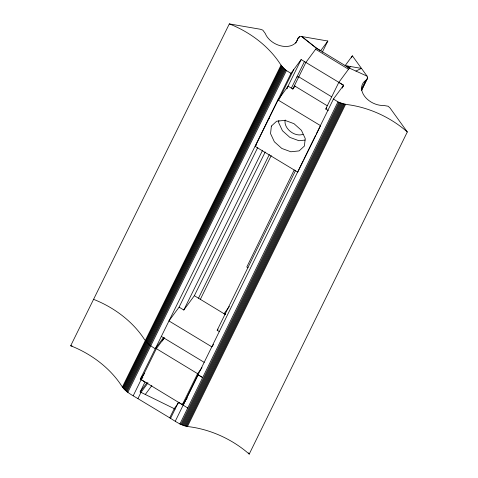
<?xml version="1.0" encoding="UTF-8"?>
<svg xmlns="http://www.w3.org/2000/svg" width="478" height="478" viewBox="0 0 478 478"><rect width="100%" height="100%" fill="white"/><g stroke="black" fill="none" stroke-linecap="round" stroke-linejoin="round"><path stroke-width="0.72" d="M278.859 120.51L278.632 122.565L282.45 130.751L289.895 137.401L298.965 140.729L305.167 140.066M175.097 409.084L140.138 391.942L145.019 382.012L140.281 379.132L291.006 73.349L301.158 59.583L343.562 85.192L342.236 87.994M355.931 71.079L361.422 68.39L350.482 66.52L349.358 68.097L347.948 67.278L348.587 67.081L347.016 66.729L347.817 66.072L349.358 68.097L367.062 76.127L367.66 77.789L361.476 90.563M348.88 67.834L316.442 48.129L301.57 36.358L299.652 36.489L298.457 37.517L297.698 39.088A17.728 12.44 26.2 0 1 282.301 46.169A17.728 12.44 26.2 0 1 265.266 33.496L262.822 30.138L260.325 29.248L229.326 23.9L70.69 345.767A82.288 57.653 26.3 0 1 121.502 385.704C125.278 391.841 131.988 395.037 137.927 398.64L169.732 417.832C175.767 421.608 181.849 426.018 189.157 426.729A82.288 57.635 26.1 0 1 249.217 454.1L407.31 131.958L390.036 107.998L388.178 106.247L383.822 105.483A17.728 12.434 26.2 0 1 364.421 96.03A17.728 12.434 26.2 0 1 365.754 80.412L367.062 79.181M325.673 109.08L338.794 82.413L349.358 68.097M294.197 169.965L246.809 266.999L248.052 267.734M351.384 57.838L352.364 55.83L367.062 76.127M133.219 395.76L156.36 348.647L164.307 337.868M219.557 331.714L217.179 330.268L295.643 170.359M303.106 160.853L175.283 421.208M303.763 159.521L315.546 135.507M316.197 134.181L333.459 98.994L343.539 85.341L338.794 82.413M342.26 87.844L343.562 85.192M179.865 424.034L337.952 101.892L333.459 98.994M180.845 424.41L338.938 102.268L343.061 103.738L347.249 104.586A82.288 57.635 26.1 0 1 407.31 131.958M181.658 424.751L339.75 102.609M182.476 425.067L340.569 102.925M183.307 425.36L341.394 103.218M184.138 425.629L342.224 103.493M184.974 425.88L343.061 103.738M185.811 426.101L343.897 103.959M186.647 426.292L344.74 104.156M187.484 426.466L345.576 104.323M361.482 89.123L365.754 80.412M361.744 89.84L367.66 77.789M122.41 387.007L281.04 65.133L280.132 63.837A82.288 57.653 26.3 0 0 229.326 23.9M122.9 387.64L281.536 65.773L281.04 65.133M123.42 388.273L282.056 66.4L281.536 65.773M123.963 388.889L282.6 67.022L282.056 66.4M124.537 389.492L283.167 67.625L282.6 67.022M125.128 390.09L283.759 68.223L283.167 67.625M125.744 390.669L284.374 68.802L283.759 68.223M126.377 391.237L285.013 69.37L284.374 68.802M127.034 391.787L285.671 69.919L285.013 69.37M127.787 392.468L286.424 70.601L285.671 69.919M278.029 99.98L320.571 125.678L297.752 172.14L255.21 146.441L278.029 99.98L288.132 86.177L292.906 89.063L295.105 86.076M162.442 340.969L164.068 337.671M213.6 344.471L211.844 346.849L168.925 320.923L179.083 307.157L257.797 147.403M286.824 88.83L288.132 86.177M137.927 398.64L140.962 392.444L148.019 382.878M291.455 88.006L304.45 61.572M292.733 89.105L305.878 62.445L316.442 48.129M179.083 307.157L183.797 310.019L194.361 295.703L265.212 151.992M169.732 417.832L174.273 408.582L178.676 402.613M170.556 418.34L178.455 402.249L187.717 407.979M142.88 377.238L141.112 379.634L182.339 404.657L197.587 373.671L202.003 367.684M183.199 405.129L198.095 374.794L202.678 377.578L198.095 374.794M295.721 43.098L298.457 37.517M298.989 37.828L299.652 36.489M279.015 99.49L293.719 69.686M286.74 88.735L301.158 59.583M183.797 310.019L262.565 150.289M225.269 314.458L198.484 298.2L269.347 154.502M200.234 299.557L271.235 155.565M322.274 52.257L327.836 41.03L301.612 36.495L316.472 48.29L320.607 50.799L327.836 41.03M268.116 119.769L269.287 118.174M255.21 146.441L256.531 144.637M352.364 55.83L345.152 65.623L350.482 66.52M326.791 107.891L325.906 109.086L328.278 110.526M224.039 313.711L229.362 306.476M320.565 50.626L320.858 50.232M163.596 337.426L155.207 348.797L149.196 344.775L144.314 339.243A82.288 57.653 26.3 0 0 93.509 299.312M140.281 379.132L144.703 373.145M140.138 391.942L147.194 382.376M145.246 394.535L151.861 385.567M217.179 330.268L218.058 329.073M182.339 404.657L187.197 398.072M296.85 77.036L298.786 76.833L331.678 96.837M70.69 345.767L72.136 346.018M337.952 101.892L338.938 102.268M224.272 313.395L225.514 314.13M286.424 70.601L291.006 73.349M161.307 336.422L204.231 362.348M194.361 295.703L198.484 298.2M156.36 348.647L197.587 373.671M315.623 49.252L348.522 69.25M294.37 85.783L327.269 105.781M248.357 452.905L249.217 454.1M303.016 134.282A12.105 8.562 36.2 0 1 290.313 131.45A12.105 8.562 36.2 0 1 285.211 119.978M271.379 126.084L270.548 133.613L274.366 141.799L281.805 148.449L290.875 151.777L299.15 150.893L304.402 146.035L305.233 138.506L301.415 130.321L293.976 123.671L284.906 120.342L276.631 121.227L271.379 126.084"/></g></svg>
